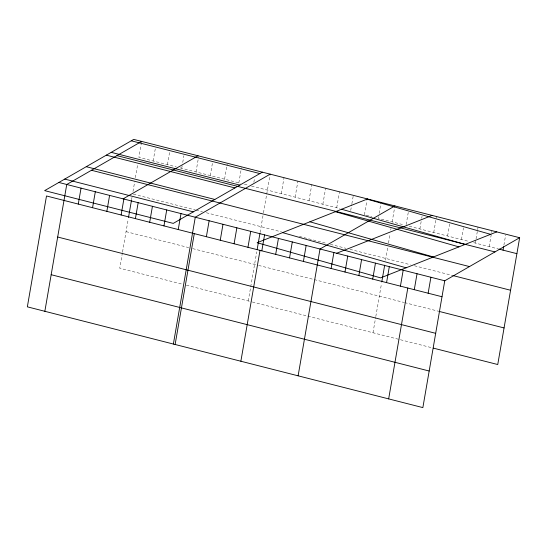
<?xml version="1.0" encoding="UTF-8"?>
<svg xmlns="http://www.w3.org/2000/svg" width="547" height="547" viewBox="0 0 547 547"><rect width="100%" height="100%" fill="white"/><g stroke="black" fill="none" stroke-linecap="round" stroke-linejoin="round"><path stroke-width="0.41" stroke-dasharray="2.73 2.05" d="M122.405 252.782L119.738 268.228L182.411 284.194M122.549 251.969L128.23 219.08M131.553 199.812L131.991 197.303M132.989 191.512L134.678 181.754M135.376 177.686L137.762 163.868M141.495 142.254L138.89 157.365L176.175 166.862M153.167 161.003L155.341 148.408M167.45 164.64L169.625 152.045M181.727 168.278L182.165 165.762M182.746 162.404L183.901 155.683M196.011 171.915L198.623 156.804M210.287 175.553L212.462 162.958M224.571 179.19L227.183 164.079M238.848 182.828L241.459 167.717M253.856 182.274L254.581 178.076M248.263 300.973L256.748 251.825M260.078 232.557L263.196 214.499M263.476 212.872L266.567 194.985M266.71 194.171L270.163 174.158M281.267 193.638L284.023 177.686M295.134 197.173L297.889 181.221M308.993 200.701L311.749 184.749M322.853 204.229L325.609 188.277M336.713 207.764L339.468 191.812M350.716 210.458L351.735 204.578M351.878 203.737L353.184 196.182M364.432 214.827L366.9 200.551M378.586 216.68L378.292 218.356L404.383 225.002M379.16 213.323L381.047 202.404M372.999 332.754L375.673 317.308M375.81 316.494L381.491 283.606M385.546 260.146L387.939 246.28M388.5 243.025L390.045 234.082M390.749 230.02L391.03 228.393M392.151 221.891L394.763 206.773M406.161 224.578L408.336 211.99M419.87 228.954L421.614 218.875M421.758 218.034L422.052 216.359M433.73 232.482L436.485 216.53M447.596 236.01L449.771 223.422M461.456 239.545L463.487 227.791M475.316 243.073L475.897 239.716M476.04 238.875L477.49 230.485M477.634 229.644L478.071 227.121M489.175 246.608L491.931 230.656M503.903 245.104L505.647 235.025M180.141 167.874L240.434 183.238M244.406 184.243L248.372 185.255M251.545 186.062L339.974 208.592M366.059 215.244L371.769 216.694M409.272 226.253L468.793 241.412M473.681 242.663L498.139 248.892M133.365 194.151L195.245 209.918M196.038 210.116L202.383 211.737M206.349 212.749L281.473 231.887M299.407 236.454L327.133 243.518M330.395 244.352L345.882 248.297M349.957 249.336L410.291 264.707M414.366 265.746L451.87 275.298M126.056 231.641L188.736 247.613M192.701 248.618L257.842 265.22M258.656 265.425L403.782 302.402M404.595 302.607L438.024 311.127M186.377 285.206L251.524 301.8M252.338 302.012L306.963 315.927M307.776 316.139L432.52 347.919"/><path stroke-width="0.82" d="M44.847 311.298L66.755 184.483L141.646 141.413M78.283 204.072L81.038 188.12M92.559 207.71L95.315 191.758M106.843 211.347L109.598 195.395M121.119 214.985L123.875 199.033M128.518 217.405L131.41 200.653M135.403 218.622L138.159 202.67M149.68 222.26L152.435 206.308M163.963 225.904L166.719 209.952M178.24 229.542L180.995 213.59M173.372 344.042L195.279 217.227L270.163 174.158M175.129 344.494L194.281 233.624M206.383 236.707L209.139 220.756M220.243 240.242L222.998 224.291M234.102 243.771L236.858 227.819M247.962 247.306L250.717 231.354M257.186 249.309L259.934 233.391M240.871 361.239L260.023 250.376M261.822 250.834L264.577 234.882M275.681 254.362L278.437 238.41M289.541 257.897L292.296 241.945M303.407 261.425L306.163 245.473M298.115 375.823L320.022 249.008L394.907 205.939M331.126 268.488L333.882 252.536M344.986 272.023L347.742 256.071M358.846 275.551L361.601 259.599M372.705 279.086L375.461 263.134M381.779 281.931L384.678 265.172M386.565 282.614L389.32 266.662M400.425 286.143L403.18 270.191M388.657 398.893L407.802 288.023M414.284 289.678L417.04 273.726M428.144 293.206L430.899 277.254M433.333 348.124L497.743 364.534L519.65 237.719L444.759 280.789L422.858 407.604L27.35 306.84L46.502 195.976L442.003 296.741M503.035 250.136L503.616 246.779M123.143 198.848L198.035 155.779M262.334 172.161L173.255 223.395L44.649 190.63L133.728 139.396L519.65 237.719M367.536 198.964L257.124 242.704L380.644 277.883L496.758 231.887M336.672 253.247L432.151 215.422M131.28 140.805L259.887 173.57M498.96 249.097L516.894 253.671M111.212 152.346L239.825 185.112M116.928 155.621L494.939 251.928M106.316 155.157L234.93 187.929M86.255 166.698L214.862 199.464M91.465 170.267L469.476 266.574M452.69 275.51L510.577 290.252M64.717 179.088L193.323 211.853M58.844 182.466L444.759 280.789M438.838 311.332L504.067 327.947M57.681 237.022L435.685 333.328M51.172 274.71L429.176 371.016M367.058 199.156L490.577 234.335M341.595 209.241L465.114 244.427M335.379 211.703L458.899 246.882M309.917 221.788L433.436 256.974M282.587 232.612L406.106 267.798"/></g></svg>
